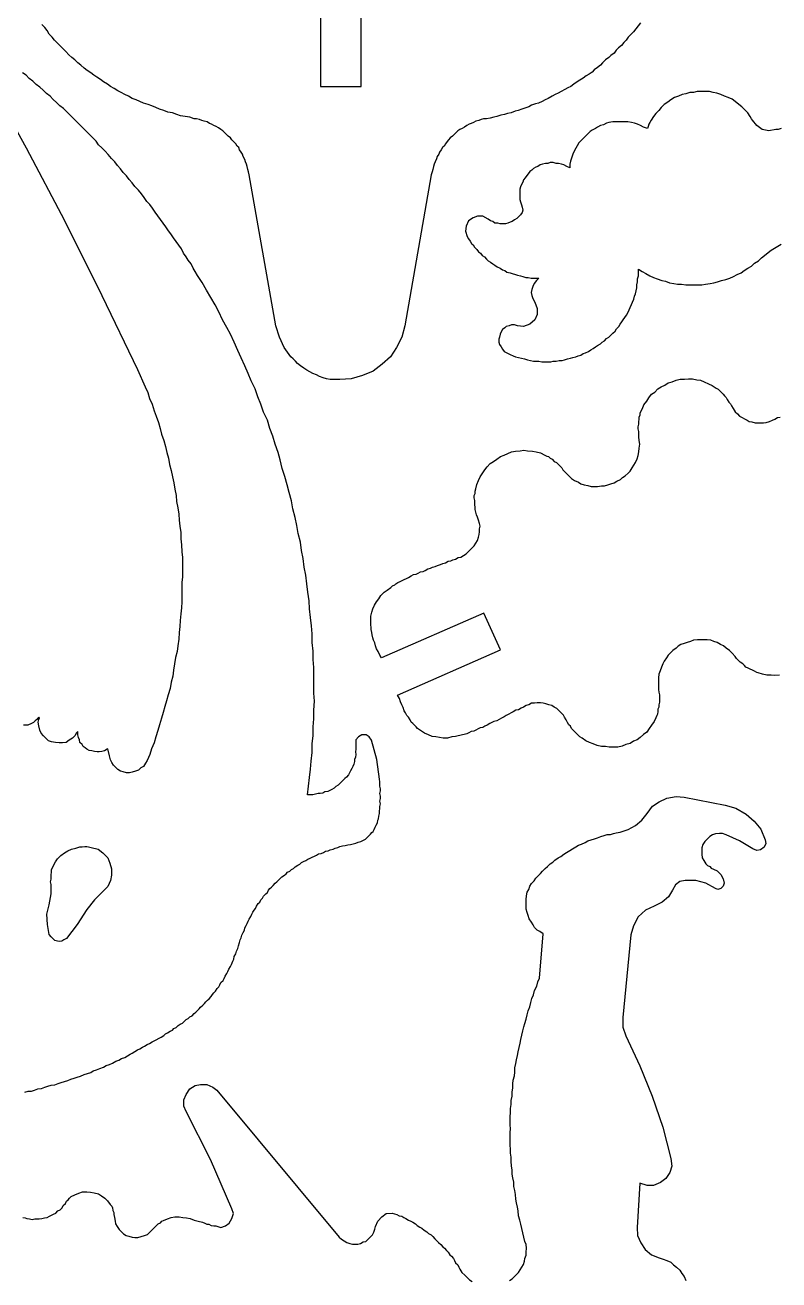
# Model space of a CAD drawing. Extents: x 6 to 899, y 6 to 466.
# Drawn here: x 703.6 to 815.5, y 115.8 to 302 of the extents above; entities that cross this region are included whole.
import ezdxf

# ---------------------------------------------------------------- set-up
doc = ezdxf.new("R2010")
doc.units = 0
doc.header["$MEASUREMENT"] = 0
doc.layers.add('DEFAULT_LAYER', color=1, linetype='Continuous')

msp = doc.modelspace()

# ---------------------------------------------------------------- linework, layer by layer
at = {"layer": 'DEFAULT_LAYER'}
for points in [[(747.43, 307.68), (747.43, 292.89), (753.48, 292.89), (753.48, 307.68)], [(794.93, 302.3), (794.59, 301.85), (794.25, 301.4), (793.92, 300.96), (793.58, 300.62), (793.13, 300.17), (792.8, 299.72), (792.46, 299.39), (792.13, 298.94), (791.68, 298.6), (791.34, 298.27), (791.01, 297.82), (790.56, 297.48), (790.22, 297.15), (789.77, 296.81), (789.32, 296.36), (788.99, 296.03), (788.54, 295.69), (788.09, 295.35), (787.76, 295.02), (787.31, 294.68), (786.86, 294.46), (786.41, 294.12), (785.96, 293.79), (785.52, 293.56), (785.07, 293.23), (784.62, 292.89), (784.17, 292.67), (783.72, 292.44), (783.16, 292.11), (782.72, 291.88), (782.27, 291.66), (781.82, 291.43), (781.26, 291.1), (780.81, 290.87), (780.36, 290.65), (779.8, 290.42), (779.35, 290.31), (778.79, 290.09), (778.35, 289.86), (777.79, 289.64), (777.34, 289.53), (776.78, 289.3), (776.33, 289.19), (775.77, 288.97), (775.21, 288.86), (774.76, 288.74), (774.2, 288.63), (773.64, 288.41), (773.19, 288.3), (772.63, 288.18), (772.07, 288.07), (771.62, 288.07), (771.29, 287.96), (770.95, 287.85), (770.5, 287.74), (770.17, 287.51), (769.83, 287.4), (769.5, 287.29), (769.16, 287.06), (768.82, 286.84), (768.49, 286.62), (768.15, 286.5), (767.81, 286.28), (767.59, 286.06), (767.25, 285.72), (767.03, 285.5), (766.69, 285.27), (766.47, 284.94), (766.25, 284.71), (766.02, 284.38), (765.8, 284.04), (765.57, 283.81), (765.35, 283.48), (765.13, 283.14), (765.01, 282.81), (764.79, 282.47), (764.68, 282.13), (764.45, 281.69), (764.34, 281.35), (764.23, 281.01), (764.12, 280.57), (764.01, 280.23), (763.89, 279.78), (759.97, 257.38), (759.52, 255.7), (758.74, 254.13), (757.84, 252.78), (756.61, 251.66), (755.27, 250.65), (753.7, 249.98), (752.02, 249.53), (750.34, 249.42), (749.89, 249.42), (749.33, 249.42), (748.88, 249.42), (748.32, 249.53), (747.87, 249.65), (747.31, 249.87), (746.87, 250.09), (746.31, 250.32), (745.86, 250.54), (745.41, 250.77), (744.96, 251.1), (744.51, 251.44), (744.06, 251.77), (743.73, 252.11), (743.39, 252.45), (743.06, 252.78), (742.05, 254.13), (741.38, 255.7), (740.82, 257.38), (736.89, 279.78), (736.78, 280.23), (736.67, 280.57), (736.56, 281.01), (736.45, 281.35), (736.33, 281.69), (736.22, 282.02), (736, 282.47), (735.89, 282.81), (735.66, 283.14), (735.44, 283.48), (735.33, 283.81), (735.1, 284.04), (734.88, 284.38), (734.54, 284.71), (734.32, 284.94), (734.09, 285.27), (733.76, 285.5), (733.53, 285.72), (733.2, 286.06), (732.97, 286.28), (732.64, 286.5), (732.3, 286.73), (731.97, 286.95), (731.63, 287.06), (731.29, 287.29), (730.96, 287.4), (730.62, 287.62), (730.17, 287.74), (729.84, 287.85), (729.5, 287.96), (729.05, 288.07), (728.72, 288.07), (728.72, 288.07), (728.04, 288.3), (727.37, 288.41), (726.7, 288.52), (726.14, 288.74), (725.47, 288.97), (724.8, 289.08), (724.23, 289.3), (723.56, 289.53), (723, 289.75), (722.44, 289.98), (721.88, 290.2), (721.21, 290.42), (720.65, 290.65), (720.09, 290.87), (719.53, 291.1), (718.97, 291.43), (718.41, 291.66), (717.85, 291.99), (717.4, 292.22), (716.84, 292.55), (716.28, 292.89), (715.83, 293.23), (715.27, 293.56), (714.82, 293.9), (714.26, 294.23), (713.82, 294.57), (713.37, 294.91), (712.81, 295.24), (712.36, 295.58), (711.91, 296.03), (711.46, 296.36), (711.02, 296.81), (710.57, 297.15), (710.12, 297.59), (709.67, 298.04), (709.22, 298.49), (708.89, 298.83), (708.44, 299.28), (707.99, 299.72), (707.65, 300.17), (707.21, 300.62), (706.87, 301.18), (706.53, 301.63), (706.09, 302.08)], [(697.82, 294.45), (703.76, 283.75), (709.46, 272.98), (715.01, 261.89), (720.32, 250.88), (720.71, 250.01), (721.03, 249.21), (721.43, 248.34), (721.82, 247.47), (722.06, 246.6), (722.46, 245.73), (722.77, 244.78), (723.09, 243.99), (723.41, 243.03), (723.64, 242.16), (723.88, 241.29), (724.2, 240.34), (724.44, 239.47), (724.67, 238.6), (724.91, 237.73), (725.07, 236.78), (725.31, 235.91), (725.47, 234.95), (725.7, 234.08), (725.86, 233.13), (726.02, 232.18), (726.1, 231.31), (726.26, 230.36), (726.42, 229.41), (726.5, 228.54), (726.57, 227.67), (726.73, 226.72), (726.73, 225.77), (726.81, 224.89), (726.89, 223.86), (726.97, 222.99), (726.97, 222.04), (726.97, 221.09), (726.97, 220.14), (726.89, 219.27), (726.89, 218.32), (726.89, 217.37), (726.89, 216.42), (726.81, 215.55), (726.73, 214.67), (726.65, 213.64), (726.57, 212.77), (726.5, 211.9), (726.42, 210.87), (726.26, 209.92), (726.18, 209.05), (725.94, 208.18), (725.78, 207.23), (725.62, 206.28), (725.54, 205.41), (725.31, 204.53), (725.15, 203.58), (724.83, 202.63), (724.59, 201.76), (724.36, 200.89), (724.12, 200.02), (723.88, 199.15), (723.56, 198.2), (723.33, 197.33), (723.01, 196.38), (722.77, 195.5), (722.38, 194.63), (722.14, 193.76), (721.74, 192.89), (721.5, 192.49), (721.19, 192.02), (720.79, 191.78), (720.47, 191.46), (720, 191.31), (719.52, 191.15), (719.13, 191.07), (718.65, 191.07), (718.18, 191.23), (717.78, 191.31), (717.39, 191.54), (717.07, 191.86), (716.75, 192.18), (716.51, 192.57), (716.28, 192.97), (716.12, 193.6), (715.88, 194.63), (715.8, 194.55), (715.4, 194.32), (715.01, 194.24), (714.61, 194.16), (714.3, 194.16), (713.9, 194.24), (713.5, 194.32), (713.11, 194.39), (712.79, 194.55), (712.55, 194.79), (712.24, 194.95), (712.08, 195.27), (711.76, 195.58), (711.68, 195.98), (711.52, 196.3), (711.44, 196.69), (711.44, 197.17), (711.21, 196.93), (711.05, 196.61), (710.65, 196.22), (710.18, 195.9), (709.7, 195.58), (709.15, 195.5), (708.67, 195.5), (708.12, 195.58), (707.56, 195.66), (707.09, 195.82), (706.69, 196.22), (706.37, 196.53), (705.98, 196.93), (705.82, 197.41), (705.66, 198.04), (705.58, 198.59), (705.66, 198.99), (705.74, 199.23), (705.66, 199.31), (705.58, 199.23), (705.34, 198.99), (705.11, 198.75), (704.87, 198.51), (704.55, 198.36), (704, 198.12), (703.36, 198.12)], [(703.6, 143.7), (704.08, 143.85), (704.55, 143.85), (705.03, 144.01), (705.5, 144.17), (706.06, 144.25), (706.53, 144.41), (707.01, 144.57), (707.48, 144.73), (708.04, 144.8), (708.51, 144.96), (708.99, 145.12), (709.46, 145.28), (709.94, 145.44), (710.41, 145.6), (710.89, 145.76), (711.36, 145.91), (711.84, 146.07), (712.39, 146.31), (712.87, 146.47), (713.35, 146.63), (713.74, 146.86), (714.22, 147.02), (714.69, 147.18), (715.25, 147.42), (715.64, 147.66), (716.12, 147.81), (716.59, 147.97), (717.07, 148.29), (717.54, 148.45), (717.94, 148.69), (718.42, 148.84), (718.81, 149.08), (719.21, 149.32), (719.52, 149.48), (719.92, 149.72), (720.32, 149.95), (720.63, 150.11), (721.03, 150.35), (721.35, 150.51), (721.74, 150.75), (722.06, 150.9), (722.46, 151.14), (722.77, 151.3), (723.09, 151.46), (723.49, 151.7), (723.8, 151.85), (724.2, 152.09), (724.44, 152.33), (724.75, 152.49), (725.15, 152.73), (725.47, 152.88), (725.7, 153.12), (726.02, 153.28), (726.34, 153.6), (726.65, 153.76), (726.97, 153.91), (727.21, 154.15), (727.53, 154.47), (727.84, 154.63), (728.08, 154.87), (728.4, 155.02), (728.71, 155.34), (728.95, 155.58), (729.19, 155.82), (729.43, 156.05), (729.66, 156.29), (729.98, 156.61), (730.22, 156.85), (730.46, 157.08), (730.69, 157.32), (730.93, 157.56), (731.25, 157.88), (731.41, 158.19), (731.64, 158.43), (731.88, 158.67), (732.12, 159.06), (732.36, 159.3), (732.52, 159.62), (732.67, 159.94), (732.99, 160.25), (733.15, 160.57), (733.31, 160.89), (733.55, 161.28), (733.7, 161.6), (733.86, 161.92), (734.1, 162.31), (734.26, 162.63), (734.42, 163.1), (734.58, 163.42), (734.65, 163.82), (734.89, 164.21), (734.97, 164.61), (735.21, 165.01), (735.29, 165.4), (735.45, 165.88), (735.53, 166.27), (735.68, 166.59), (735.76, 166.99), (736, 167.38), (736.16, 167.7), (736.24, 168.09), (736.4, 168.41), (736.56, 168.73), (736.71, 169.05), (736.87, 169.36), (737.11, 169.76), (737.27, 170.08), (737.43, 170.39), (737.59, 170.71), (737.82, 170.95), (737.98, 171.26), (738.22, 171.66), (738.46, 171.9), (738.62, 172.21), (738.85, 172.45), (739.01, 172.77), (739.33, 173.09), (739.57, 173.32), (739.72, 173.64), (739.96, 173.88), (740.2, 174.12), (740.44, 174.35), (740.75, 174.67), (740.99, 174.91), (741.23, 175.14), (741.47, 175.38), (741.71, 175.62), (742.1, 175.86), (742.34, 176.1), (742.58, 176.33), (742.89, 176.49), (743.13, 176.73), (743.45, 176.89), (743.69, 177.13), (744.08, 177.36), (744.4, 177.52), (744.64, 177.76), (744.95, 177.92), (745.27, 178.08), (745.59, 178.23), (745.9, 178.39), (746.22, 178.55), (746.54, 178.71), (746.85, 178.87), (747.17, 179.03), (747.57, 179.11), (747.88, 179.26), (748.2, 179.42), (748.6, 179.5), (748.91, 179.66), (749.31, 179.74), (749.63, 179.9), (750.02, 179.98), (750.34, 180.14), (750.74, 180.21), (751.13, 180.29), (751.53, 180.37), (751.92, 180.45), (752.32, 180.53), (752.72, 180.61), (753.03, 180.77), (753.43, 180.85), (753.75, 181.01), (754.14, 181.24), (754.38, 181.48), (754.62, 181.72), (754.86, 181.96), (755.09, 182.2), (755.25, 182.35), (755.41, 182.67), (755.57, 182.99), (755.73, 183.3), (755.89, 183.62), (755.96, 184.02), (756.04, 184.26), (756.12, 184.65), (756.2, 185.05), (756.2, 185.36), (756.28, 185.76), (756.28, 186.08), (756.36, 186.47), (756.28, 186.87), (756.36, 187.27), (756.36, 187.58), (756.28, 187.98), (756.36, 188.37), (756.36, 188.69), (756.28, 189.09), (756.28, 189.4), (756.28, 189.72), (756.2, 190.12), (755.81, 193.05), (755.01, 195.9), (754.7, 196.38), (754.22, 196.69), (753.59, 196.69), (753.11, 196.38), (752.72, 195.98), (752.72, 195.35), (752.72, 194.87), (752.72, 194.55), (752.64, 194.16), (752.72, 193.76), (752.64, 193.37), (752.48, 193.05), (752.48, 192.73), (752.4, 192.34), (752.24, 192.02), (752.08, 191.7), (751.92, 191.38), (751.77, 191.07), (751.61, 190.75), (751.29, 190.43), (751.05, 190.2), (750.82, 189.96), (750.58, 189.72), (750.34, 189.48), (750.1, 189.25), (749.71, 189.01), (749.47, 188.77), (749.15, 188.61), (748.83, 188.45), (748.52, 188.3), (748.12, 188.22), (747.8, 188.06), (747.41, 187.98), (747.09, 187.98), (746.7, 187.9), (746.3, 187.82), (745.98, 187.82), (745.51, 187.82), (745.67, 189.09), (745.82, 190.35), (745.98, 191.62), (746.06, 192.81), (746.22, 194.08), (746.22, 195.35), (746.38, 196.61), (746.38, 197.88), (746.46, 199.07), (746.46, 200.34), (746.54, 201.68), (746.46, 202.87), (746.46, 204.14), (746.46, 205.41), (746.46, 206.67), (746.38, 207.86), (746.38, 209.13), (746.22, 210.4), (746.22, 211.66), (746.14, 212.85), (745.98, 214.12), (745.82, 215.39), (745.75, 216.58), (745.59, 217.84), (745.43, 219.11), (745.27, 220.38), (745.03, 221.57), (744.87, 222.83), (744.64, 224.02), (744.48, 225.29), (744.16, 226.56), (743.92, 227.75), (743.69, 228.93), (743.37, 230.2), (743.13, 231.39), (742.81, 232.66), (742.5, 233.77), (742.18, 235.03), (741.78, 236.22), (741.47, 237.49), (741.15, 238.6), (740.75, 239.79), (740.36, 240.98), (739.96, 242.16), (739.57, 243.35), (739.01, 244.54), (738.62, 245.73), (738.14, 246.84), (737.74, 248.03), (737.19, 249.21), (736.71, 250.32), (736.24, 251.43), (735.68, 252.62), (735.21, 253.73), (734.65, 254.92), (734.1, 256.11), (733.55, 257.14), (732.91, 258.24), (732.36, 259.43), (731.8, 260.46), (731.17, 261.57), (730.54, 262.68), (729.9, 263.79), (729.19, 264.82), (728.87, 265.45), (728.55, 265.93), (728.24, 266.56), (727.84, 267.12), (727.53, 267.59), (727.13, 268.15), (726.81, 268.78), (726.42, 269.34), (726.02, 269.89), (725.62, 270.44), (725.23, 271), (724.91, 271.47), (724.51, 272.03), (724.12, 272.58), (723.72, 273.14), (723.33, 273.69), (722.93, 274.25), (722.53, 274.8), (722.14, 275.36), (721.66, 275.83), (721.27, 276.39), (720.87, 276.94), (720.47, 277.49), (719.92, 278.05), (719.52, 278.6), (719.05, 279.08), (718.65, 279.63), (718.18, 280.11), (717.78, 280.66), (717.31, 281.14), (716.91, 281.69), (716.43, 282.17), (715.96, 282.8), (715.48, 283.28), (715.01, 283.75), (714.53, 284.23), (714.14, 284.78), (713.66, 285.26), (713.19, 285.73), (712.71, 286.21), (712.24, 286.68), (711.68, 287.24), (711.21, 287.71), (710.73, 288.19), (710.26, 288.66), (709.78, 289.14), (709.31, 289.61), (708.75, 290.01), (708.28, 290.49), (707.8, 290.96), (707.32, 291.44), (706.77, 291.83), (706.29, 292.31), (705.82, 292.78), (705.26, 293.18), (704.79, 293.66), (704.24, 294.05), (703.76, 294.53), (703.21, 294.92)], [(815.8, 286.62), (815.35, 286.51), (815.02, 286.51), (814.01, 286.29), (813, 286.51), (812.22, 287.07), (811.54, 287.86), (811.43, 288.08), (811.21, 288.42), (810.87, 288.98), (810.42, 289.43), (809.98, 289.87), (809.53, 290.21), (808.97, 290.66), (808.52, 290.99), (807.96, 291.22), (807.4, 291.44), (806.84, 291.67), (806.28, 291.89), (805.72, 292), (805.16, 292.11), (804.49, 292.11), (803.93, 292.11), (803.37, 292.11), (802.81, 292), (802.25, 292), (801.69, 291.78), (801.13, 291.67), (800.57, 291.44), (800.01, 291.22), (799.45, 290.88), (799, 290.55), (798.44, 290.21), (797.99, 289.76), (797.65, 289.31), (797.2, 288.87), (796.87, 288.42), (796.53, 287.86), (796.31, 287.52), (796.2, 287.3), (796.08, 286.96), (795.97, 286.62), (795.41, 286.85), (794.96, 287.07), (794.52, 287.3), (794.07, 287.41), (793.62, 287.52), (793.06, 287.63), (792.61, 287.63), (792.16, 287.63), (791.72, 287.63), (791.27, 287.63), (790.82, 287.63), (790.26, 287.52), (789.92, 287.41), (789.47, 287.18), (789.03, 287.07), (788.58, 286.85), (788.24, 286.62), (787.79, 286.4), (787.46, 286.18), (787.12, 285.84), (786.79, 285.5), (786.45, 285.17), (786.11, 284.83), (785.78, 284.5), (785.55, 284.05), (785.33, 283.71), (785.11, 283.26), (784.88, 282.82), (784.77, 282.37), (784.55, 281.81), (784.43, 281.36), (784.43, 280.8), (783.99, 281.02), (783.54, 281.25), (783.2, 281.36), (782.75, 281.47), (782.42, 281.47), (781.97, 281.58), (781.52, 281.58), (781.18, 281.47), (780.85, 281.47), (780.4, 281.36), (780.06, 281.25), (779.73, 281.02), (779.39, 280.91), (779.06, 280.69), (778.83, 280.46), (778.5, 280.24), (778.27, 279.9), (778.05, 279.68), (777.82, 279.34), (777.6, 279.01), (777.49, 278.67), (777.26, 278.33), (777.15, 278), (777.04, 277.66), (777.04, 277.21), (777.04, 276.88), (777.04, 276.54), (777.04, 276.09), (777.15, 275.76), (777.26, 275.31), (777.38, 274.97), (777.49, 274.53), (777.38, 274.19), (777.15, 273.85), (776.82, 273.52), (776.59, 273.29), (776.26, 273.07), (775.92, 272.84), (775.58, 272.73), (775.25, 272.62), (774.91, 272.51), (774.46, 272.51), (774.13, 272.51), (773.79, 272.62), (773.34, 272.62), (773.01, 272.84), (772.67, 272.96), (772.33, 273.18), (771.55, 273.63), (770.77, 273.63), (770.09, 273.4), (769.42, 272.96), (769.09, 272.17), (768.97, 271.39), (769.2, 270.6), (769.42, 270.27), (769.65, 269.93), (769.87, 269.6), (770.09, 269.37), (770.32, 269.04), (770.65, 268.7), (770.88, 268.36), (771.21, 268.14), (771.44, 267.8), (771.77, 267.58), (772.11, 267.24), (772.33, 267.02), (772.67, 266.8), (773.01, 266.57), (773.34, 266.35), (773.68, 266.12), (774.13, 265.9), (774.46, 265.67), (774.8, 265.56), (775.13, 265.34), (775.58, 265.23), (775.92, 265.11), (776.37, 265), (776.7, 264.89), (777.15, 264.78), (777.49, 264.67), (777.94, 264.55), (778.27, 264.55), (778.72, 264.44), (779.06, 264.44), (779.5, 264.44), (779.84, 264.44), (779.5, 264.11), (779.17, 263.66), (778.94, 263.21), (778.83, 262.76), (778.72, 262.31), (778.83, 261.87), (778.94, 261.42), (779.28, 260.86), (779.62, 259.96), (779.62, 259.06), (779.28, 258.28), (778.5, 257.61), (777.6, 257.27), (776.7, 257.38), (776.26, 257.5), (775.81, 257.5), (775.47, 257.38), (775.02, 257.27), (774.8, 257.05), (774.46, 256.82), (774.24, 256.49), (774.13, 256.15), (774.01, 255.7), (773.9, 255.37), (773.9, 254.92), (774.01, 254.58), (774.24, 254.25), (774.46, 253.91), (774.69, 253.58), (775.13, 253.35), (775.58, 253.13), (776.03, 252.9), (776.37, 252.79), (776.82, 252.68), (777.26, 252.57), (777.71, 252.46), (778.16, 252.34), (778.61, 252.23), (779.06, 252.12), (779.5, 252.12), (779.84, 252.12), (780.29, 252.01), (780.74, 252.01), (781.18, 252.01), (781.63, 252.01), (781.97, 252.12), (782.42, 252.12), (782.86, 252.23), (783.31, 252.23), (783.65, 252.34), (784.1, 252.46), (784.55, 252.57), (784.88, 252.68), (785.33, 252.79), (785.67, 252.9), (786.11, 253.02), (786.45, 253.24), (786.79, 253.35), (787.23, 253.58), (787.57, 253.8), (787.91, 254.02), (788.24, 254.25), (788.58, 254.47), (789.03, 254.7), (789.25, 254.92), (789.59, 255.14), (789.92, 255.48), (790.26, 255.7), (790.6, 256.04), (790.82, 256.26), (791.16, 256.6), (791.38, 256.94), (791.72, 257.27), (791.94, 257.61), (792.16, 257.94), (792.39, 258.28), (792.61, 258.62), (792.84, 258.95), (793.06, 259.29), (793.28, 259.74), (793.4, 260.07), (793.62, 260.52), (793.73, 260.86), (793.96, 261.31), (794.07, 261.75), (794.18, 262.09), (794.29, 262.54), (794.4, 262.99), (794.4, 263.43), (794.52, 263.88), (794.52, 264.33), (794.63, 264.78), (794.63, 265.23), (794.63, 265.79), (795.19, 265.45), (795.75, 265.11), (796.31, 264.78), (796.87, 264.55), (797.43, 264.33), (798.1, 264.11), (798.66, 263.99), (799.22, 263.77), (799.89, 263.66), (800.45, 263.55), (801.01, 263.55), (801.69, 263.43), (802.25, 263.43), (802.81, 263.43), (803.48, 263.43), (804.04, 263.43), (804.6, 263.55), (805.27, 263.66), (805.83, 263.77), (806.39, 263.88), (806.95, 264.11), (807.62, 264.22), (808.18, 264.44), (808.74, 264.67), (809.3, 265), (809.86, 265.23), (810.31, 265.56), (810.87, 265.9), (811.43, 266.23), (811.88, 266.68), (812.44, 267.02), (812.89, 267.47), (814.35, 268.59), (815.8, 269.48)], [(815.58, 205.57), (814.87, 205.49), (814.32, 205.57), (813.68, 205.57), (813.05, 205.72), (812.42, 205.88), (812.18, 205.96), (811.86, 206.12), (811.54, 206.28), (811.23, 206.44), (810.91, 206.6), (810.59, 206.75), (810.36, 206.99), (810.12, 207.23), (809.72, 207.47), (809.48, 207.71), (809.17, 208.02), (809.01, 208.34), (808.53, 208.81), (808.14, 209.21), (807.66, 209.53), (807.27, 209.92), (806.79, 210.08), (806.32, 210.4), (805.84, 210.56), (805.36, 210.72), (804.81, 210.79), (804.34, 210.79), (803.86, 210.79), (803.38, 210.79), (802.83, 210.72), (802.35, 210.56), (801.88, 210.4), (801.4, 210.24), (800.93, 210.08), (800.53, 209.84), (800.22, 209.53), (799.74, 209.21), (799.42, 208.89), (799.03, 208.5), (798.79, 208.1), (798.47, 207.63), (798.24, 207.23), (798.08, 206.75), (797.84, 206.2), (797.68, 205.72), (797.6, 205.17), (797.6, 204.54), (797.6, 204.06), (797.6, 203.43), (797.68, 203.03), (797.76, 202.64), (797.76, 202.32), (797.76, 201.84), (797.76, 201.53), (797.68, 201.13), (797.68, 200.81), (797.52, 200.5), (797.52, 200.18), (797.44, 199.78), (797.36, 199.55), (797.21, 199.23), (796.97, 198.67), (796.57, 198.12), (796.25, 197.64), (795.86, 197.09), (795.38, 196.77), (794.91, 196.3), (794.43, 195.98), (793.88, 195.74), (793.4, 195.43), (792.77, 195.27), (792.21, 195.03), (791.58, 194.87), (790.95, 194.87), (790.31, 194.87), (789.76, 194.95), (789.13, 194.95), (788.49, 195.11), (787.94, 195.35), (787.38, 195.58), (786.83, 195.82), (786.27, 196.22), (785.96, 196.38), (785.72, 196.61), (785.48, 196.85), (785.24, 197.09), (785.01, 197.33), (784.69, 197.64), (784.53, 197.96), (784.29, 198.2), (784.13, 198.52), (783.9, 198.91), (783.66, 199.31), (783.5, 199.62), (783.18, 199.94), (782.87, 200.26), (782.55, 200.58), (782.15, 200.81), (781.76, 201.05), (781.36, 201.13), (780.89, 201.29), (780.49, 201.37), (780.09, 201.45), (779.62, 201.45), (779.22, 201.37), (778.75, 201.37), (778.35, 201.13), (777.96, 201.05), (777.56, 200.81), (777.24, 200.65), (776.85, 200.42), (776.45, 200.34), (776.05, 200.1), (775.74, 199.94), (775.42, 199.78), (775.02, 199.55), (774.71, 199.39), (774.31, 199.15), (773.99, 198.99), (773.6, 198.75), (773.2, 198.67), (772.89, 198.52), (772.57, 198.36), (772.17, 198.12), (771.86, 197.96), (771.54, 197.8), (771.14, 197.72), (770.83, 197.57), (770.51, 197.41), (770.19, 197.25), (769.8, 197.17), (769.48, 197.01), (769.16, 196.85), (768.77, 196.77), (768.53, 196.69), (768.13, 196.61), (767.89, 196.54), (767.5, 196.46), (766.94, 196.38), (766.31, 196.22), (765.68, 196.22), (765.12, 196.3), (764.57, 196.38), (764.01, 196.46), (763.46, 196.69), (762.9, 196.93), (762.43, 197.25), (761.87, 197.64), (761.64, 197.88), (761.4, 198.12), (761.16, 198.36), (760.92, 198.6), (760.77, 198.91), (760.53, 199.31), (760.29, 199.55), (760.05, 199.94), (759.89, 200.26), (759.74, 200.73), (759.5, 201.13), (759.34, 201.61), (759.18, 202.08), (758.86, 202.56), (774.15, 209.29), (771.7, 214.76), (756.49, 208.1), (756.25, 208.5), (756.01, 209.05), (755.77, 209.45), (755.62, 209.92), (755.54, 210.32), (755.3, 210.72), (755.22, 211.11), (755.14, 211.51), (755.06, 211.9), (754.98, 212.3), (754.98, 212.62), (754.9, 213.01), (754.9, 213.33), (754.9, 213.65), (754.9, 214.28), (755.06, 214.91), (755.22, 215.39), (755.46, 215.94), (755.77, 216.42), (756.09, 216.89), (756.41, 217.37), (756.88, 217.85), (757.36, 218.16), (757.91, 218.56), (758.15, 218.8), (758.47, 218.95), (758.63, 219.11), (758.94, 219.27), (759.26, 219.43), (759.58, 219.59), (759.89, 219.75), (760.21, 219.9), (760.53, 220.06), (760.92, 220.3), (761.24, 220.46), (761.64, 220.54), (761.95, 220.7), (762.27, 220.86), (762.67, 220.93), (762.98, 221.09), (763.38, 221.33), (763.78, 221.41), (764.09, 221.57), (764.49, 221.65), (764.81, 221.81), (765.28, 221.96), (765.6, 222.12), (765.99, 222.2), (766.39, 222.44), (766.79, 222.52), (767.1, 222.68), (767.5, 222.76), (767.89, 222.99), (768.29, 223.07), (768.69, 223.31), (769.08, 223.55), (769.4, 223.87), (769.72, 224.18), (770.03, 224.5), (770.27, 224.74), (770.51, 225.13), (770.75, 225.53), (770.91, 226), (770.98, 226.4), (771.06, 226.8), (771.06, 227.27), (771.14, 227.67), (771.06, 228.06), (770.91, 228.54), (770.75, 229.01), (770.75, 229.01), (770.59, 229.33), (770.51, 229.73), (770.43, 230.12), (770.43, 230.44), (770.35, 230.84), (770.35, 231.15), (770.35, 231.47), (770.27, 231.87), (770.27, 232.18), (770.43, 232.5), (770.43, 232.82), (770.51, 233.21), (770.67, 233.85), (770.91, 234.4), (771.14, 234.96), (771.46, 235.43), (771.86, 235.99), (772.17, 236.46), (772.65, 236.94), (773.12, 237.25), (773.6, 237.57), (774.15, 237.97), (774.71, 238.2), (775.26, 238.44), (775.82, 238.68), (776.37, 238.76), (777.08, 238.84), (777.64, 238.92), (778.19, 238.84), (778.91, 238.76), (779.46, 238.68), (780.09, 238.52), (780.73, 238.2), (781.04, 238.05), (781.28, 237.97), (781.52, 237.73), (781.84, 237.57), (782.15, 237.25), (782.47, 237.1), (782.71, 236.86), (782.95, 236.62), (783.26, 236.3), (783.42, 235.99), (783.9, 235.51), (784.29, 235.11), (784.69, 234.72), (785.16, 234.4), (785.72, 234.16), (786.11, 233.93), (786.59, 233.77), (787.14, 233.69), (787.62, 233.53), (788.1, 233.53), (788.57, 233.53), (789.13, 233.61), (789.6, 233.61), (790.08, 233.77), (790.55, 233.93), (791.03, 234.08), (791.42, 234.32), (791.98, 234.56), (792.29, 234.88), (792.69, 235.11), (793.09, 235.51), (793.4, 235.83), (793.72, 236.3), (793.96, 236.7), (794.2, 237.1), (794.43, 237.65), (794.59, 238.12), (794.67, 238.68), (794.75, 239.23), (794.83, 239.79), (794.75, 240.34), (794.67, 240.9), (794.67, 241.37), (794.67, 241.69), (794.59, 242.09), (794.59, 242.4), (794.67, 242.8), (794.67, 243.12), (794.75, 243.51), (794.75, 243.83), (794.91, 244.15), (794.91, 244.46), (795.22, 245.1), (795.46, 245.65), (795.86, 246.21), (796.18, 246.68), (796.57, 247.23), (797.05, 247.55), (797.52, 248.03), (798, 248.34), (798.55, 248.58), (799.03, 248.9), (799.66, 249.06), (800.22, 249.29), (800.85, 249.45), (801.48, 249.45), (802.04, 249.53), (802.67, 249.53), (803.31, 249.37), (803.86, 249.29), (804.41, 249.06), (805.05, 248.74), (805.6, 248.5), (806.16, 248.11), (806.47, 247.95), (806.71, 247.71), (806.95, 247.47), (807.19, 247.23), (807.42, 247), (807.66, 246.76), (807.82, 246.44), (808.06, 246.05), (808.3, 245.81), (808.45, 245.49), (808.69, 245.1), (809.01, 244.62), (809.33, 244.3), (809.64, 243.99), (810.04, 243.75), (810.36, 243.59), (810.75, 243.35), (811.07, 243.19), (811.46, 243.12), (811.94, 242.96), (812.26, 242.96), (812.73, 242.96), (813.21, 242.96), (813.6, 243.04), (814.08, 243.19), (814.55, 243.35), (814.87, 243.51), (815.27, 243.75), (815.66, 243.83)], [(775.5, 115.77), (775.9, 116.01), (776.22, 116.33), (776.53, 116.64), (776.85, 116.96), (777.09, 117.36), (777.33, 117.75), (777.56, 118.15), (777.72, 118.62), (777.8, 119.02), (777.96, 119.5), (777.96, 119.97), (778.04, 120.53), (777.96, 121.08), (777.8, 121.56), (777.64, 122.19), (777.48, 122.82), (777.33, 123.46), (777.17, 124.09), (777.01, 124.72), (776.85, 125.36), (776.77, 126.07), (776.69, 126.63), (776.53, 127.26), (776.45, 127.81), (776.38, 128.53), (776.3, 129.08), (776.14, 129.72), (776.14, 130.35), (775.98, 130.98), (775.9, 131.54), (775.9, 132.17), (775.82, 132.73), (775.74, 133.44), (775.74, 134.07), (775.66, 134.63), (775.66, 135.26), (775.58, 135.81), (775.58, 136.45), (775.58, 137.08), (775.58, 137.72), (775.66, 138.27), (775.58, 138.83), (775.58, 139.46), (775.58, 140.09), (775.66, 140.65), (775.66, 141.28), (775.74, 141.84), (775.74, 142.47), (775.9, 143.1), (775.9, 143.74), (775.98, 144.29), (775.98, 144.92), (776.06, 145.48), (776.22, 146.11), (776.3, 146.67), (776.3, 147.3), (776.45, 147.94), (776.53, 148.49), (776.69, 149.12), (776.77, 149.68), (776.93, 150.31), (777.09, 150.95), (777.17, 151.5), (777.33, 152.13), (777.48, 152.77), (777.64, 153.4), (777.8, 153.88), (777.96, 154.51), (778.12, 155.14), (778.28, 155.78), (778.51, 156.33), (778.67, 156.97), (778.83, 157.6), (779.07, 158.15), (779.23, 158.79), (779.54, 159.42), (779.7, 160.06), (779.94, 160.61), (780.5, 167.19), (780.02, 167.5), (779.62, 167.74), (779.23, 168.14), (778.99, 168.53), (778.75, 168.93), (778.44, 169.4), (778.28, 169.88), (778.12, 170.35), (777.96, 170.83), (777.96, 171.3), (777.96, 171.78), (777.96, 172.26), (778.04, 172.81), (778.12, 173.36), (778.36, 173.76), (778.51, 174.24), (778.75, 174.63), (779.15, 175.03), (779.39, 175.42), (779.7, 175.74), (780.1, 176.14), (780.42, 176.45), (780.81, 176.85), (781.13, 177.17), (781.52, 177.56), (781.92, 177.8), (782.24, 178.12), (782.71, 178.43), (783.11, 178.67), (783.58, 178.99), (783.98, 179.23), (784.46, 179.54), (784.85, 179.78), (785.33, 180.1), (785.72, 180.34), (786.2, 180.49), (786.75, 180.73), (787.15, 180.97), (787.62, 181.13), (788.1, 181.29), (788.58, 181.44), (789.05, 181.6), (789.53, 181.76), (790, 181.92), (790.48, 181.92), (790.95, 182.08), (791.35, 182.16), (791.9, 182.24), (793.09, 182.63), (794.2, 183.27), (795.15, 184.06), (795.94, 185.01), (796.73, 186.12), (797.69, 186.75), (798.87, 187.31), (800.22, 187.54), (801.41, 187.46), (807.51, 186.28), (809.09, 185.8), (810.6, 184.93), (811.79, 183.9), (812.82, 182.71), (813.45, 181.13), (813.53, 180.57), (813.29, 180.02), (812.74, 179.62), (812.18, 179.54), (811.63, 179.78), (809.65, 180.97), (807.67, 181.84), (807.67, 181.84), (807.11, 182.08), (806.64, 182.08), (806.08, 182), (805.61, 181.84), (805.21, 181.6), (804.81, 181.21), (804.5, 180.89), (804.18, 180.41), (804.02, 179.94), (804.02, 179.46), (804.02, 178.99), (804.1, 178.43), (804.34, 178.04), (804.66, 177.56), (804.89, 177.33), (805.21, 177.17), (805.45, 176.93), (805.77, 176.77), (806.32, 176.53), (806.87, 175.98), (807.19, 175.34), (807.35, 174.71), (807.19, 174.24), (806.87, 173.92), (806.4, 173.76), (806.08, 173.92), (804.66, 174.71), (803.15, 175.11), (801.57, 175.11), (800.77, 174.95), (800.14, 174.47), (799.67, 173.68), (799.11, 172.65), (798.16, 171.86), (796.97, 171.3), (795.7, 170.67), (794.6, 169.72), (793.88, 168.37), (793.49, 167.03), (792.3, 154.75), (792.3, 153.32), (792.77, 152.05), (794.83, 147.62), (796.66, 143.1), (798.24, 138.51), (799.43, 133.83), (799.59, 132.73), (799.27, 131.77), (798.72, 130.9), (797.92, 130.27), (796.89, 129.87), (795.94, 129.87), (794.83, 130.19), (794.44, 123.62), (794.52, 122.43), (794.99, 121.32), (795.63, 120.37), (796.58, 119.58), (797.69, 119.1), (798.32, 118.94), (798.87, 118.7), (799.43, 118.47), (799.82, 118.07), (800.3, 117.75), (800.77, 117.28), (801.09, 116.8), (801.41, 116.33), (801.65, 115.77)], [(703.26, 125.12), (703.65, 125.04), (703.89, 124.96), (704.29, 124.88), (704.68, 124.8), (705.08, 124.88), (705.4, 124.88), (705.71, 124.88), (706.11, 124.96), (706.51, 125.04), (706.9, 125.12), (707.22, 125.28), (707.54, 125.44), (707.85, 125.6), (708.17, 125.75), (708.49, 126.07), (708.8, 126.23), (709.12, 126.55), (709.28, 126.86), (709.59, 127.18), (709.75, 127.5), (709.99, 127.73), (710.23, 127.97), (710.47, 128.21), (711.02, 128.45), (711.58, 128.69), (712.13, 128.92), (712.76, 128.92), (713.32, 128.84), (713.87, 128.76), (714.51, 128.61), (714.98, 128.29), (715.46, 127.97), (715.85, 127.58), (716.25, 127.02), (716.49, 126.78), (716.57, 126.55), (716.65, 126.15), (716.8, 125.83), (716.8, 125.52), (716.88, 125.12), (716.96, 124.57), (717.04, 124.17), (717.28, 123.77), (717.6, 123.3), (717.91, 122.98), (718.23, 122.66), (718.63, 122.43), (719.02, 122.35), (719.5, 122.19), (719.89, 122.11), (720.37, 122.11), (720.84, 122.27), (721.32, 122.43), (721.79, 122.59), (722.19, 122.98), (722.59, 123.38), (722.82, 123.62), (723.14, 123.93), (723.38, 124.17), (723.7, 124.33), (723.93, 124.57), (724.17, 124.65), (724.73, 124.88), (725.28, 125.12), (725.83, 125.2), (726.47, 125.2), (727.02, 125.12), (727.58, 125.04), (728.13, 124.96), (728.69, 124.72), (729.32, 124.57), (729.95, 124.41), (730.27, 124.25), (730.59, 124.09), (730.9, 124.09), (731.22, 123.93), (731.62, 123.85), (731.93, 123.85), (732.65, 123.62), (733.36, 123.85), (733.91, 124.25), (734.31, 124.96), (734.55, 125.67), (734.31, 126.39), (731.14, 133.68), (727.5, 140.81), (727.18, 141.6), (727.18, 142.55), (727.5, 143.34), (728.05, 144.21), (728.84, 144.69), (729.64, 144.85), (730.59, 144.85), (731.46, 144.45), (732.09, 143.97), (750.23, 122.19), (750.55, 121.87), (750.95, 121.63), (751.34, 121.4), (751.82, 121.24), (752.21, 121.16), (752.53, 121.16), (753.01, 121.16), (753.4, 121.24), (753.8, 121.48), (754.19, 121.56), (754.51, 121.87), (754.83, 122.19), (755.15, 122.51), (755.38, 122.9), (755.54, 123.38), (755.62, 123.77), (755.94, 124.57), (756.57, 125.2), (757.2, 125.67), (758.08, 125.75), (758.79, 125.52), (759.11, 125.36), (759.5, 125.28), (759.82, 125.12), (760.14, 124.96), (760.53, 124.72), (760.85, 124.57), (761.17, 124.41), (761.56, 124.17), (761.8, 123.93), (762.2, 123.69), (762.51, 123.54), (762.83, 123.22), (763.23, 122.98), (763.46, 122.74), (763.86, 122.51), (764.1, 122.27), (764.41, 121.95), (764.73, 121.63), (764.97, 121.4), (765.29, 121.08), (765.6, 120.76), (765.84, 120.53), (766.16, 120.21), (766.39, 119.97), (766.63, 119.58), (766.87, 119.34), (767.19, 119.02), (767.34, 118.7), (767.5, 118.39), (767.82, 118.07), (767.98, 117.75), (768.14, 117.44), (768.45, 116.96), (768.85, 116.56), (769.17, 116.25), (769.56, 115.85), (769.96, 115.61)]]:
    msp.add_lwpolyline(points, dxfattribs=at)
msp.add_lwpolyline([(714.45, 179.74), (715.17, 179.19), (715.88, 178.47), (716.2, 177.68), (716.43, 176.81), (716.43, 175.86), (716.28, 175.07), (715.88, 174.19), (715.17, 173.48), (713.9, 172.21), (712.79, 170.79), (711.36, 168.57), (709.78, 166.51), (709.38, 166.27), (709.07, 166.11), (708.67, 166.03), (708.43, 166.11), (708.04, 166.19), (707.72, 166.51), (707.48, 166.75), (707.17, 167.06), (706.93, 168.57), (706.85, 170.08), (707.17, 171.5), (707.48, 173.09), (707.48, 174.51), (707.4, 174.91), (707.48, 175.3), (707.48, 175.62), (707.48, 175.94), (707.56, 176.33), (707.56, 176.65), (707.8, 177.2), (708.12, 177.84), (708.43, 178.31), (708.91, 178.79), (709.46, 179.19), (709.94, 179.5), (710.49, 179.74), (711.13, 179.9), (711.76, 180.06), (712.08, 180.06), (712.47, 180.14), (712.79, 180.14), (713.03, 180.06), (713.42, 179.98), (713.82, 179.9), (714.06, 179.82), (714.45, 179.74)], close=True, dxfattribs=at)

doc.saveas('drawing.dxf')
